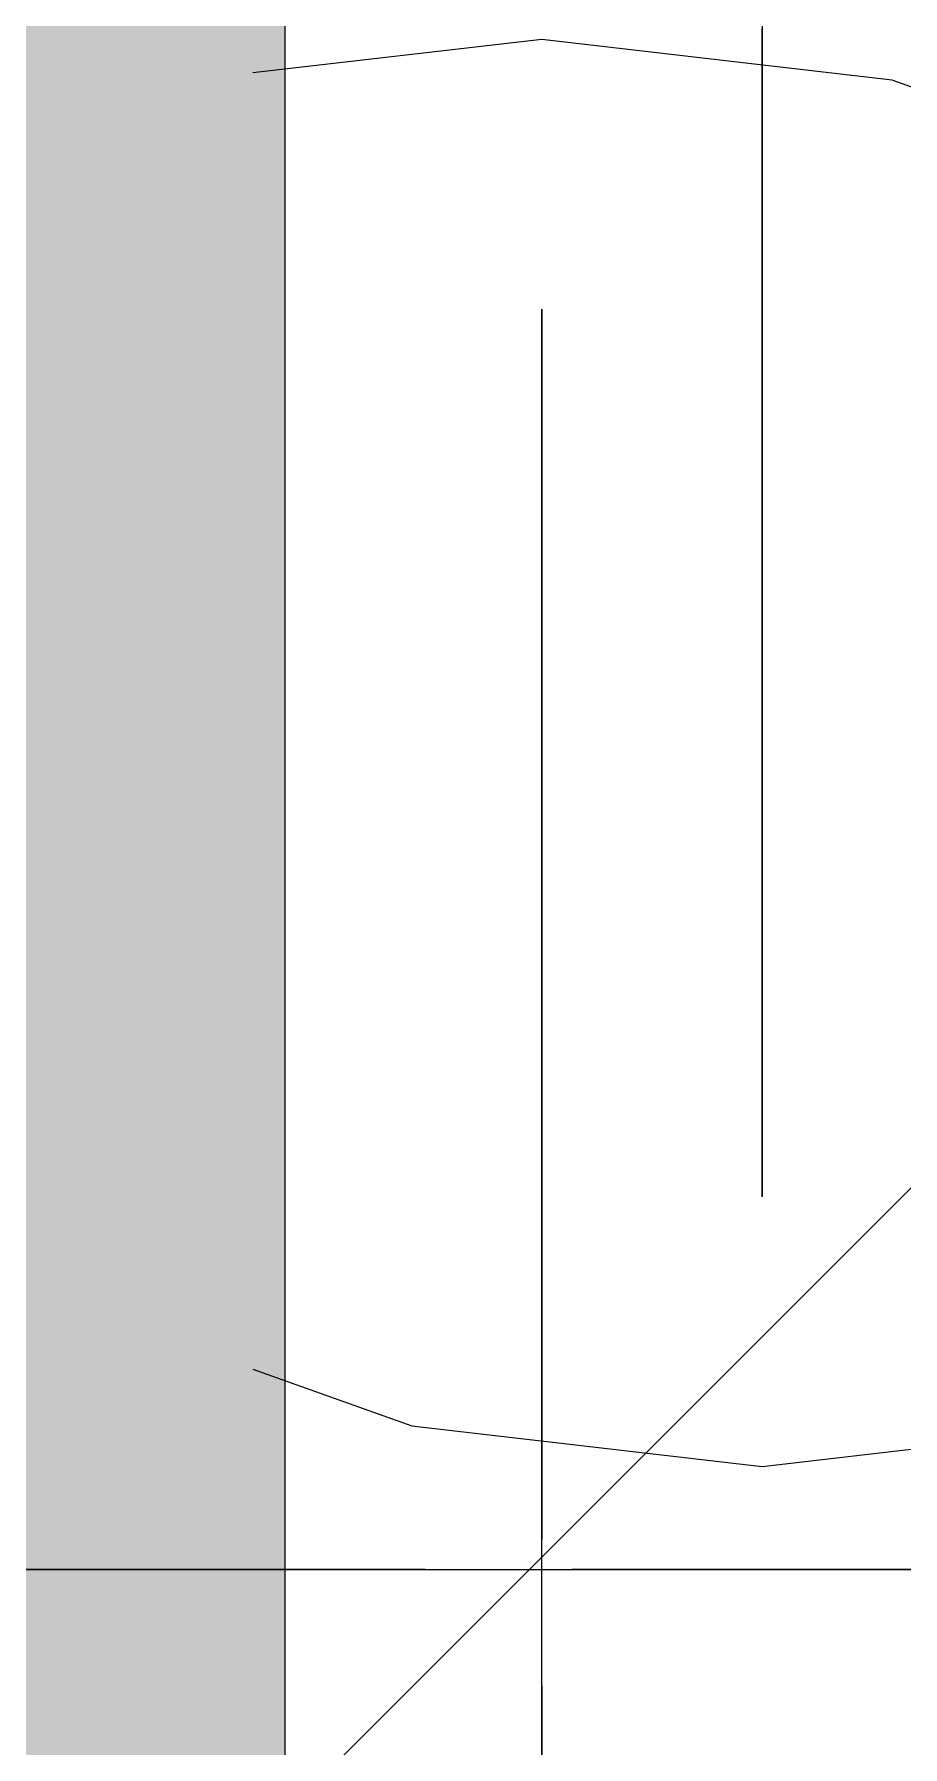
# Model space of a CAD drawing. Header units: inches. Extents: x -4266 to -1814, y 9706 to 12441.
# Drawn here: x -2944.47 to -2934.25, y 9982.62 to 10002.79 of the extents above; entities that cross this region are included whole.
import ezdxf

# ---------------------------------------------------------------- set-up
doc = ezdxf.new("R2010")
doc.units = ezdxf.units.IN
doc.header["$MEASUREMENT"] = 0
for name, color, linetype, lineweight in [('0-1', 7, 'Continuous', 5), ('0-3', 7, 'Continuous', 9), ('A-DETL-GENF-2', 253, 'Continuous', 9), ('A-WALL-3', 10, 'Continuous', 13), ('A-WALL-4', 254, 'Continuous', 5)]:
    doc.layers.add(name, color=color, linetype=linetype, lineweight=lineweight)

# ---------------------------------------------------------------- blocks, each defined once
blk = doc.blocks.new('switchgrass 26764 - switchgrass 26764-V183-FLOOR PLAN - 1ST FLOOR')
at = {"layer": 'A-DETL-GENF-2'}
for p, q in [((0, 3.367), (0, -4.66)), ((0, -1.901), (0, -1.086)), ((0, -2.332), (0, -1.901)), ((0, -2.873), (0, -2.332)), ((0, -3.547), (0, -2.873)), ((0, -4.37), (0, -3.547)), ((0, -5.574), (0, -4.37)), ((0, -6.442), (0, -4.415)), ((0, -4.415), (0, -7.6)), ((0, -4.66), (0, -4.807)), ((0, -4.807), (0, -4.907)), ((0, -4.85), (0, -4.831)), ((0, -4.831), (0, -5.284)), ((0, -5.465), (0, -4.85)), ((0, -4.907), (0, -4.97)), ((0, -4.97), (0, -5.002)), ((0, -5), (0, -4.995)), ((0, -4.995), (0, -5.093)), ((0, -5.012), (0, -5)), ((0, -5.002), (0, -5.012)), ((0, -5.093), (0, -5.217)), ((0, -5.217), (0, -5.639)), ((0, -5.284), (0, -5.443)), ((0, -5.443), (0, -8.185)), ((0, -6.038), (0, -5.465)), ((0, -6.354), (0, -5.574)), ((0, -5.639), (0, -5.764)), ((0, -5.764), (0, -5.863)), ((0, -5.863), (0, -5.858)), ((0, -5.858), (0, -6.098)), ((0, -6.55), (0, -6.038)), ((0, -6.098), (0, -6.531)), ((0, -7.479), (0, -6.354)), ((0, -7.41), (0, -6.442)), ((0, -8.464), (0, -6.519)), ((0, -6.519), (0, -6.947)), ((0, -6.531), (0, -7.298)), ((0, -6.981), (0, -6.55)), ((0, -6.947), (0, -7.639)), ((0, -7.312), (0, -6.981)), ((0, -8.324), (0, -7.166)), ((0, -7.166), (0, -7.476)), ((0, -7.298), (0, -8.491)), ((0, -7.525), (0, -7.312)), ((0, -8.805), (0, -7.41)), ((0, -8.084), (0, -7.456)), ((0, -7.456), (0, -10.496)), ((0, -7.476), (0, -7.888)), ((0, -8.78), (0, -7.479)), ((0, -7.6), (0, -7.525)), ((0, -7.639), (0, -8.519)), ((0, -7.888), (0, -8.493)), ((0, -8.98), (0, -8.084)), ((0, -8.185), (0, -8.469)), ((0, -9.181), (0, -8.324)), ((0, -8.324), (0, -8.414)), ((0, -10.483), (0, -8.324)), ((0, -8.936), (0, -8.324)), ((0, -8.324), (0, -9.048)), ((0, -8.414), (0, -9.488)), ((0, -8.469), (0, -8.464)), ((0, -8.491), (0, -10.206)), ((0, -8.493), (0, -9.308)), ((0, -8.519), (0, -9.507)), ((0, -10.088), (0, -8.78)), ((0, -10.417), (0, -8.805)), ((0, -9.575), (0, -8.936)), ((0, -9.145), (0, -8.98)), ((0, -9.048), (0, -11.654)), ((0, -9.193), (0, -9.145)), ((0, -10.076), (0, -9.181)), ((0, -9.631), (0, -9.193)), ((0, -9.308), (0, -10.348)), ((0, -9.488), (0, -9.868)), ((0, -9.507), (0, -10.527)), ((0, -10.197), (0, -9.575)), ((0, -10.153), (0, -9.631)), ((0, -9.868), (0, -10.265)), ((0, -10.947), (0, -10.076)), ((0, -11.232), (0, -10.088)), ((0, -10.221), (0, -10.153)), ((0, -10.758), (0, -10.197)), ((0, -10.206), (0, -10.221)), ((0, -10.265), (0, -14.289)), ((0, -10.348), (0, -11.631)), ((0, -12.037), (0, -10.417)), ((0, -10.978), (0, -10.483)), ((0, -10.496), (0, -12.667)), ((0, -10.527), (0, -11.501)), ((0, -11.214), (0, -10.758)), ((0, -11.799), (0, -10.933)), ((0, -10.933), (0, -11.603)), ((0, -11.733), (0, -10.947)), ((0, -11.54), (0, -10.978)), ((0, -11.52), (0, -11.214)), ((0, -12.043), (0, -11.232)), ((0, -11.501), (0, -12.351)), ((0, -11.631), (0, -11.52)), ((0, -11.829), (0, -11.54)), ((0, -11.603), (0, -12.246)), ((0, -11.654), (0, -11.799)), ((0, -12.372), (0, -11.733)), ((0, -12.976), (0, -11.829)), ((0, -13.454), (0, -12.037)), ((0, -12.351), (0, -12.043)), ((0, -12.246), (0, -12.844)), ((0, -12.8), (0, -12.372)), ((0, -12.667), (0, -12.957)), ((0, -12.957), (0, -12.8)), ((0, -12.844), (0, -13.378)), ((0, -13.295), (0, -12.976)), ((0, -13.61), (0, -13.295)), ((0, -13.378), (0, -13.828)), ((0, -14.458), (0, -13.454)), ((0, -13.936), (0, -13.61)), ((0, -13.828), (0, -14.405)), ((0, -14.289), (0, -13.936)), ((0, -14.405), (0, -14.839)), ((0, -14.839), (0, -14.458)), ((-6, -16.867), (-4.127, -17.537)), ((-4.127, -17.537), (0, -18.013)), ((0, -18.013), (4.127, -17.537))]:
    blk.add_line(p, q, dxfattribs=at)
blk = doc.blocks.new('daphne 26070 - daphne 26070-V184-FLOOR PLAN - 1ST FLOOR')
at = {"layer": 'A-DETL-GENF-2'}
blk.add_line((-8.001, 1.641), (0, 9.642), dxfattribs=at)
blk = doc.blocks.new('switchgrass 26764 - switchgrass 26764-V167-FLOOR PLAN - 1ST FLOOR')
at = {"layer": 'A-DETL-GENF-2'}
for p, q in [((0, 3.367), (0, -4.66)), ((0, 1.81), (0, 3.113)), ((0, 1.775), (0, 1.81)), ((0, 1.718), (0, 1.775)), ((0, 1.648), (0, 1.718)), ((0, 1.57), (0, 1.648)), ((0, 1.494), (0, 1.57)), ((0, 1.427), (0, 1.494)), ((0, 1.375), (0, 1.427)), ((0, 1.375), (0, -0.362)), ((3.367, 0), (-4.66, 0)), ((-3.547, 0), (-2.873, 0)), ((-2.873, 0), (-2.332, 0)), ((-2.332, 0), (-1.901, 0)), ((-1.901, 0), (-1.086, 0)), ((-1.086, 0), (-0.615, 0)), ((-0.615, 0), (-0.354, 0)), ((-0.354, 0), (-0.507, 0)), ((1.375, 0), (-0.362, 0)), ((1.375, 0), (1.427, 0)), ((1.427, 0), (1.494, 0)), ((1.494, 0), (1.57, 0)), ((1.57, 0), (1.648, 0)), ((1.648, 0), (1.718, 0)), ((1.718, 0), (1.775, 0)), ((1.775, 0), (1.81, 0)), ((1.81, 0), (3.113, 0)), ((3.113, 0), (3.692, 0)), ((3.547, 0), (3.257, 0)), ((3.257, 0), (3.547, 0)), ((4.883, 0), (3.547, 0)), ((3.547, 0), (3.606, 0)), ((3.606, 0), (3.694, 0)), ((3.937, 0), (3.641, 0)), ((3.692, 0), (5.574, 0)), ((3.694, 0), (3.799, 0)), ((3.799, 0), (3.907, 0)), ((3.907, 0), (4.006, 0)), ((4.524, 0), (3.937, 0)), ((4.006, 0), (4.083, 0)), ((4.083, 0), (4.126, 0)), ((4.126, 0), (4.345, 0)), ((4.309, 0), (4.282, 0)), ((4.282, 0), (4.335, 0)), ((4.737, 0), (4.309, 0)), ((4.335, 0), (4.886, 0)), ((4.345, 0), (4.936, 0)), ((5.517, 0), (4.524, 0)), ((5.51, 0), (4.737, 0)), ((4.995, 0), (4.883, 0)), ((4.886, 0), (4.995, 0)), ((4.936, 0), (5.803, 0)), ((7.89, 0), (5.429, 0)), ((5.429, 0), (6.539, 0)), ((5.574, 0), (5.51, 0)), ((7.014, 0), (5.517, 0)), ((5.803, 0), (6.846, 0)), ((-4.37, 0), (-3.547, 0)), ((-0.654, 0), (-0.666, 0)), ((-0.666, 0), (-0.666, 0)), ((-0.666, 0), (-0.651, 0)), ((-0.631, 0), (-0.654, 0)), ((-0.651, 0), (-0.362, 0)), ((-0.598, 0), (-0.631, 0)), ((-0.556, 0), (-0.598, 0)), ((-0.507, 0), (-0.556, 0)), ((0, -0.615), (0, -0.354)), ((0, -0.354), (0, -0.507)), ((0, -0.651), (0, -0.362)), ((0, -0.507), (0, -0.556)), ((0, -0.556), (0, -0.598)), ((0, -0.598), (0, -0.631)), ((0, -1.086), (0, -0.615)), ((0, -0.631), (0, -0.654)), ((0, -0.666), (0, -0.651)), ((0, -0.654), (0, -0.666)), ((0, -0.666), (0, -0.666)), ((0, -1.901), (0, -1.086)), ((0, -2.332), (0, -1.901)), ((0, -2.873), (0, -2.332)), ((0, -3.547), (0, -2.873)), ((0, -4.37), (0, -3.547)), ((0, -5.574), (0, -4.37)), ((0, -6.442), (0, -4.415)), ((0, -4.415), (0, -7.6)), ((0, -4.66), (0, -4.807)), ((0, -4.807), (0, -4.907)), ((0, -4.85), (0, -4.831)), ((0, -4.831), (0, -5.284)), ((0, -5.465), (0, -4.85)), ((0, -4.907), (0, -4.97)), ((0, -4.97), (0, -5.002)), ((0, -5), (0, -4.995)), ((0, -4.995), (0, -5.093)), ((0, -5.012), (0, -5)), ((0, -5.002), (0, -5.012)), ((0, -5.093), (0, -5.217)), ((0, -5.217), (0, -5.639)), ((0, -5.284), (0, -5.443)), ((0, -5.443), (0, -8.185)), ((0, -6.038), (0, -5.465)), ((0, -6.354), (0, -5.574)), ((0, -5.639), (0, -5.764)), ((0, -5.764), (0, -5.863)), ((0, -5.863), (0, -5.858)), ((0, -5.858), (0, -6.098)), ((0, -6.55), (0, -6.038)), ((0, -6.098), (0, -6.531)), ((0, -7.479), (0, -6.354)), ((0, -7.41), (0, -6.442)), ((0, -8.464), (0, -6.519)), ((0, -6.519), (0, -6.947)), ((0, -6.531), (0, -7.298)), ((0, -6.981), (0, -6.55)), ((0, -6.947), (0, -7.639)), ((0, -7.312), (0, -6.981)), ((0, -8.324), (0, -7.166)), ((0, -7.166), (0, -7.476)), ((0, -7.298), (0, -8.491)), ((0, -7.525), (0, -7.312)), ((0, -8.805), (0, -7.41)), ((0, -8.084), (0, -7.456)), ((0, -7.456), (0, -10.496)), ((0, -7.476), (0, -7.888)), ((0, -8.78), (0, -7.479)), ((0, -7.6), (0, -7.525)), ((0, -7.639), (0, -8.519)), ((0, -7.888), (0, -8.493)), ((0, -8.98), (0, -8.084)), ((0, -8.185), (0, -8.469)), ((0, -9.181), (0, -8.324)), ((0, -8.324), (0, -8.414)), ((0, -10.483), (0, -8.324)), ((0, -8.936), (0, -8.324)), ((0, -8.324), (0, -9.048)), ((0, -8.414), (0, -9.488)), ((0, -8.469), (0, -8.464)), ((0, -8.491), (0, -10.206)), ((0, -8.493), (0, -9.308)), ((0, -8.519), (0, -9.507)), ((0, -10.088), (0, -8.78)), ((0, -10.417), (0, -8.805)), ((0, -9.575), (0, -8.936)), ((0, -9.145), (0, -8.98)), ((0, -9.048), (0, -11.654)), ((0, -9.193), (0, -9.145)), ((0, -10.076), (0, -9.181)), ((0, -9.631), (0, -9.193)), ((0, -9.308), (0, -10.348)), ((0, -9.488), (0, -9.868)), ((0, -9.507), (0, -10.527)), ((0, -10.197), (0, -9.575)), ((0, -10.153), (0, -9.631)), ((0, -9.868), (0, -10.265)), ((0, -10.947), (0, -10.076)), ((0, -11.232), (0, -10.088)), ((0, -10.221), (0, -10.153)), ((0, -10.758), (0, -10.197)), ((0, -10.206), (0, -10.221)), ((0, -10.265), (0, -14.289)), ((0, -10.348), (0, -11.631)), ((0, -12.037), (0, -10.417)), ((0, -10.978), (0, -10.483)), ((0, -10.496), (0, -12.667)), ((0, -10.527), (0, -11.501)), ((0, -11.214), (0, -10.758)), ((0, -11.799), (0, -10.933)), ((0, -10.933), (0, -11.603)), ((0, -11.733), (0, -10.947)), ((0, -11.54), (0, -10.978)), ((0, -11.52), (0, -11.214)), ((0, -12.043), (0, -11.232)), ((0, -11.501), (0, -12.351)), ((0, -11.631), (0, -11.52)), ((0, -11.829), (0, -11.54)), ((0, -11.603), (0, -12.246)), ((0, -11.654), (0, -11.799)), ((0, -12.372), (0, -11.733)), ((0, -12.976), (0, -11.829)), ((0, -13.454), (0, -12.037)), ((0, -12.351), (0, -12.043)), ((0, -12.246), (0, -12.844)), ((0, -12.8), (0, -12.372)), ((0, -12.667), (0, -12.957)), ((0, -12.957), (0, -12.8)), ((0, -12.844), (0, -13.378)), ((0, -13.295), (0, -12.976)), ((0, -13.61), (0, -13.295)), ((0, -13.378), (0, -13.828)), ((0, -14.458), (0, -13.454)), ((0, -13.936), (0, -13.61)), ((0, -13.828), (0, -14.405)), ((0, -14.289), (0, -13.936)), ((0, -14.405), (0, -14.839)), ((0, -14.839), (0, -14.458)), ((-7.918, -16.181), (-4.127, -17.537)), ((-4.127, -17.537), (0, -18.013)), ((0, -18.013), (3.403, -17.621))]:
    blk.add_line(p, q, dxfattribs=at)
blk = doc.blocks.new('CTR - 1st Phase - Shell_rvt-1-FLOOR PLAN - 1ST FLOOR')
at = {"layer": 'A-WALL-4'}
blk.add_hatch(color=256, dxfattribs=at).paths.add_polyline_path([(-2941.524, 9939.189), (-2941.524, 10009.089), (-2945.774, 10009.089), (-2945.774, 9939.189)], flags=0)
at = {"layer": 'A-WALL-3'}
blk.add_line((-2941.524, 10009.089), (-2941.524, 9943.439), dxfattribs=at)
at = {"layer": '0-3'}
for name, p in [('switchgrass 26764 - switchgrass 26764-V183-FLOOR PLAN - 1ST FLOOR', (-2935.899, 10003.939)), ('daphne 26070 - daphne 26070-V184-FLOOR PLAN - 1ST FLOOR', (-2933.523, 9980.189))]:
    blk.add_blockref(name, p, dxfattribs=at)
at = {"layer": '0-3', "rotation": 180}
blk.add_blockref('switchgrass 26764 - switchgrass 26764-V167-FLOOR PLAN - 1ST FLOOR', (-2938.496, 9984.714), dxfattribs=at)

msp = doc.modelspace()

# ---------------------------------------------------------------- block references
at = {"layer": '0-1'}
msp.add_blockref('CTR - 1st Phase - Shell_rvt-1-FLOOR PLAN - 1ST FLOOR', (0, 0), dxfattribs=at)

doc.saveas('drawing.dxf')
